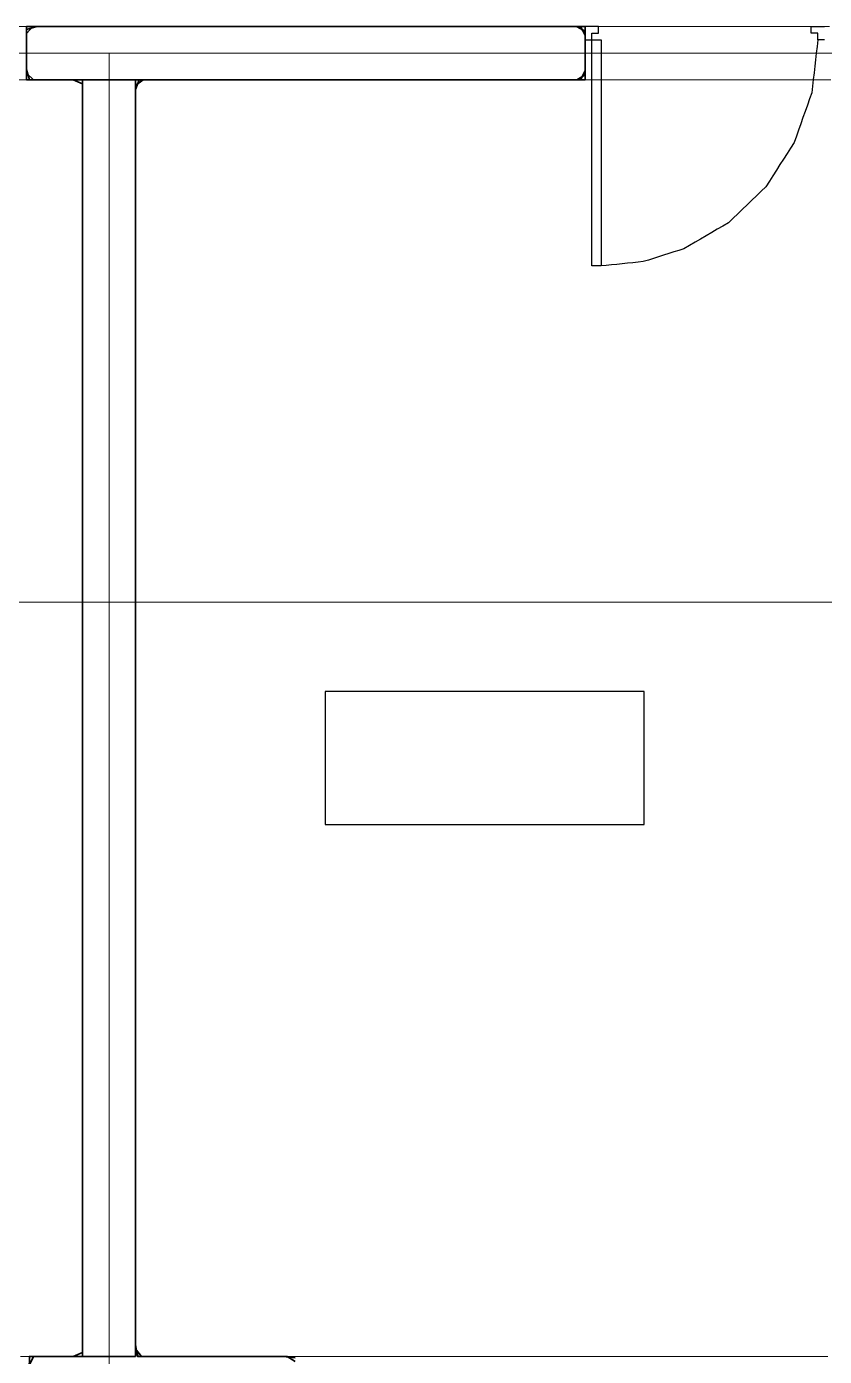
# Model space of a CAD drawing. Header units: metres. Extents: x 0 to 434, y -50 to 331.
# Drawn here: x 154.3 to 184.3, y 78.1 to 128.1 of the extents above; entities that cross this region are included whole.
import ezdxf

# ---------------------------------------------------------------- set-up
doc = ezdxf.new("R2010")
doc.units = ezdxf.units.M
for name, color, linetype in [('A-ANNO', 7, 'Continuous'), ('A-DOOR', 7, 'Continuous'), ('A-MAT', 7, 'Continuous'), ('A-WALL', 7, 'Continuous')]:
    doc.layers.add(name, color=color, linetype=linetype)

msp = doc.modelspace()

# ---------------------------------------------------------------- linework, layer by layer
at = {"linetype": 'Continuous', "lineweight": 25}
msp.add_lwpolyline([(165.524, 98.127), (177.524, 98.127), (177.524, 103.127), (165.524, 103.127), (165.524, 98.127)], close=True, dxfattribs=at)
at = {"layer": 'A-ANNO', "linetype": 'Continuous', "lineweight": 18, "true_color": 0x000000}
for p, q in [((80.3, 127.127), (340.779, 127.127)), ((157.399, 127.127), (157.399, 63.493)), ((103.402, 106.484), (353.399, 106.484))]:
    msp.add_line(p, q, dxfattribs=at)
at = {"layer": 'A-DOOR', "linetype": 'Continuous', "lineweight": 25, "true_color": 0x000000}
for points in [[(175.799, 128.127), (175.737, 128.127), (175.674, 128.127), (175.612, 128.127), (175.549, 128.127), (175.487, 128.127), (175.424, 128.127), (175.362, 128.127), (175.299, 128.127)], [(175.799, 127.877), (175.799, 127.908), (175.799, 127.939), (175.799, 127.97), (175.799, 128.002), (175.799, 128.033), (175.799, 128.064), (175.799, 128.095), (175.799, 128.127)], [(183.799, 128.127), (183.862, 128.127), (183.924, 128.127), (183.987, 128.127), (184.049, 128.127), (184.112, 128.127), (184.174, 128.127), (184.237, 128.127), (184.299, 128.127)], [(183.799, 127.877), (183.799, 127.908), (183.799, 127.939), (183.799, 127.97), (183.799, 128.002), (183.799, 128.033), (183.799, 128.064), (183.799, 128.095), (183.799, 128.127)], [(175.299, 127.627), (175.331, 127.627), (175.362, 127.627), (175.393, 127.627), (175.424, 127.627), (175.456, 127.627), (175.487, 127.627), (175.518, 127.627), (175.549, 127.627)], [(175.549, 127.877), (175.581, 127.877), (175.612, 127.877), (175.643, 127.877), (175.674, 127.877), (175.706, 127.877), (175.737, 127.877), (175.768, 127.877), (175.799, 127.877)], [(175.549, 127.627), (175.549, 127.658), (175.549, 127.689), (175.549, 127.72), (175.549, 127.752), (175.549, 127.783), (175.549, 127.814), (175.549, 127.845), (175.549, 127.877)], [(175.549, 119.127), (175.549, 119.627), (175.549, 120.127), (175.549, 120.627), (175.549, 121.127), (175.549, 121.627), (175.549, 122.127), (175.549, 122.627), (175.549, 123.127), (175.549, 123.627), (175.549, 124.127), (175.549, 124.627), (175.549, 125.127), (175.549, 125.627), (175.549, 126.127), (175.549, 126.627), (175.549, 127.127), (175.549, 127.627)], [(175.549, 127.627), (175.593, 127.627), (175.637, 127.627), (175.681, 127.627), (175.724, 127.627), (175.768, 127.627), (175.812, 127.627), (175.856, 127.627), (175.899, 127.627)], [(175.899, 127.627), (175.899, 127.127), (175.899, 126.627), (175.899, 126.127), (175.899, 125.627), (175.899, 125.127), (175.899, 124.627), (175.899, 124.127), (175.899, 123.627), (175.899, 123.127), (175.899, 122.627), (175.899, 122.127), (175.899, 121.627), (175.899, 121.127), (175.899, 120.627), (175.899, 120.127), (175.899, 119.627), (175.899, 119.127)], [(184.049, 127.877), (184.018, 127.877), (183.987, 127.877), (183.956, 127.877), (183.924, 127.877), (183.893, 127.877), (183.862, 127.877), (183.831, 127.877), (183.799, 127.877)], [(184.049, 127.627), (184.021, 127.379), (183.993, 127.131), (183.965, 126.883), (183.937, 126.635), (183.909, 126.387), (183.88, 126.139), (183.852, 125.89), (183.824, 125.642)], [(184.049, 127.627), (184.049, 127.658), (184.049, 127.689), (184.049, 127.72), (184.049, 127.752), (184.049, 127.783), (184.049, 127.814), (184.049, 127.845), (184.049, 127.877)], [(184.299, 127.627), (184.268, 127.627), (184.237, 127.627), (184.206, 127.627), (184.174, 127.627), (184.143, 127.627), (184.112, 127.627), (184.081, 127.627), (184.049, 127.627)], [(183.824, 125.642), (183.741, 125.408), (183.658, 125.174), (183.575, 124.939), (183.493, 124.705), (183.41, 124.471), (183.327, 124.236), (183.244, 124.002), (183.161, 123.768)], [(183.161, 123.768), (183.028, 123.56), (182.895, 123.352), (182.762, 123.145), (182.629, 122.937), (182.496, 122.729), (182.363, 122.522), (182.23, 122.314), (182.097, 122.106)], [(182.097, 122.106), (181.921, 121.937), (181.745, 121.767), (181.569, 121.598), (181.393, 121.428), (181.217, 121.259), (181.041, 121.089), (180.866, 120.92), (180.69, 120.75)], [(180.69, 120.75), (180.481, 120.628), (180.272, 120.506), (180.063, 120.384), (179.854, 120.262), (179.645, 120.14), (179.436, 120.018), (179.227, 119.896), (179.018, 119.774)], [(179.018, 119.774), (178.827, 119.713), (178.636, 119.653), (178.445, 119.592), (178.254, 119.532), (178.063, 119.471), (177.872, 119.411), (177.68, 119.351), (177.489, 119.29)], [(175.899, 119.127), (175.856, 119.127), (175.812, 119.127), (175.768, 119.127), (175.724, 119.127), (175.681, 119.127), (175.637, 119.127), (175.593, 119.127), (175.549, 119.127)], [(177.489, 119.29), (177.291, 119.27), (177.092, 119.249), (176.893, 119.229), (176.694, 119.208), (176.496, 119.188), (176.297, 119.168), (176.098, 119.147), (175.899, 119.127)]]:
    msp.add_lwpolyline(points, dxfattribs=at)
at = {"layer": 'A-MAT', "linetype": 'Continuous', "lineweight": 18, "true_color": 0x000000}
for points in [[(184.49, 128.127), (183.991, 128.127), (183.491, 128.127), (182.992, 128.127), (182.492, 128.127), (181.993, 128.127), (181.493, 128.127), (180.994, 128.127), (180.494, 128.127), (179.995, 128.127), (179.495, 128.127), (178.996, 128.127), (178.497, 128.127), (177.997, 128.127), (177.498, 128.127), (176.998, 128.127), (176.499, 128.127), (175.999, 128.127), (175.5, 128.127), (175, 128.127), (174.501, 128.127), (174.001, 128.127), (173.502, 128.127), (173.002, 128.127), (172.503, 128.127), (172.003, 128.127), (171.504, 128.127), (171.004, 128.127), (170.505, 128.127), (170.005, 128.127), (169.506, 128.127), (169.006, 128.127), (168.507, 128.127), (168.007, 128.127), (167.508, 128.127), (167.009, 128.127), (166.509, 128.127), (166.01, 128.127), (165.51, 128.127), (165.011, 128.127), (164.511, 128.127), (164.012, 128.127), (163.512, 128.127), (163.013, 128.127), (162.513, 128.127), (162.014, 128.127), (161.514, 128.127), (161.015, 128.127), (160.515, 128.127), (160.016, 128.127), (159.516, 128.127), (159.017, 128.127), (158.517, 128.127), (158.018, 128.127), (157.518, 128.127), (157.019, 128.127), (156.52, 128.127), (156.02, 128.127), (155.521, 128.127), (155.021, 128.127), (154.522, 128.127), (154.022, 128.127)], [(153.908, 126.127), (154.406, 126.127), (154.904, 126.127), (155.403, 126.127), (155.901, 126.127), (156.399, 126.127), (156.399, 126.127), (156.399, 125.628), (156.399, 125.13), (156.399, 124.632), (156.399, 124.133), (156.399, 123.635), (156.399, 123.137), (156.399, 122.638), (156.399, 122.14), (156.399, 121.641), (156.399, 121.143), (156.399, 120.645), (156.399, 120.146), (156.399, 119.648), (156.399, 119.15), (156.399, 118.651), (156.399, 118.153), (156.399, 117.655), (156.399, 117.156), (156.399, 116.658), (156.399, 116.16), (156.399, 115.661), (156.399, 115.163), (156.399, 114.664), (156.399, 114.166), (156.399, 113.668), (156.399, 113.169), (156.399, 112.671), (156.399, 112.173), (156.399, 111.674), (156.399, 111.176), (156.399, 110.678), (156.399, 110.179), (156.399, 109.681), (156.399, 109.182), (156.399, 108.684), (156.399, 108.186), (156.399, 107.687), (156.399, 107.189), (156.399, 106.691), (156.399, 106.192), (156.399, 105.694), (156.399, 105.196), (156.399, 104.697), (156.399, 104.199), (156.399, 103.701), (156.399, 103.202), (156.399, 102.704), (156.399, 102.205), (156.399, 101.707), (156.399, 101.209), (156.399, 100.71), (156.399, 100.212), (156.399, 99.714), (156.399, 99.215), (156.399, 98.717), (156.399, 98.219), (156.399, 97.72), (156.399, 97.222), (156.399, 96.723), (156.399, 96.225), (156.399, 95.727), (156.399, 95.228), (156.399, 94.73), (156.399, 94.232), (156.399, 93.733), (156.399, 93.235), (156.399, 92.737), (156.399, 92.238), (156.399, 91.74), (156.399, 91.241), (156.399, 90.743), (156.399, 90.245), (156.399, 89.746), (156.399, 89.248), (156.399, 88.75), (156.399, 88.251), (156.399, 87.753), (156.399, 87.255), (156.399, 86.756), (156.399, 86.258), (156.399, 85.76), (156.399, 85.261), (156.399, 84.763), (156.399, 84.264), (156.399, 83.766), (156.399, 83.268), (156.399, 82.769), (156.399, 82.271), (156.399, 81.773), (156.399, 81.274), (156.399, 80.776), (156.399, 80.278), (156.399, 79.779), (156.399, 79.281), (156.399, 78.782), (156.399, 78.284), (156.058, 78.127), (155.56, 78.127), (155.062, 78.127), (154.563, 78.127), (154.065, 78.127)], [(184.423, 78.127), (183.925, 78.127), (183.427, 78.127), (182.928, 78.127), (182.43, 78.127), (181.932, 78.127), (181.433, 78.127), (180.935, 78.127), (180.436, 78.127), (179.938, 78.127), (179.44, 78.127), (178.941, 78.127), (178.443, 78.127), (177.945, 78.127), (177.446, 78.127), (176.948, 78.127), (176.45, 78.127), (175.951, 78.127), (175.453, 78.127), (174.955, 78.127), (174.456, 78.127), (173.958, 78.127), (173.459, 78.127), (172.961, 78.127), (172.463, 78.127), (171.964, 78.127), (171.466, 78.127), (171.466, 78.127), (170.968, 78.127), (170.469, 78.127), (169.971, 78.127), (169.473, 78.127), (168.974, 78.127), (168.476, 78.127), (167.977, 78.127), (167.479, 78.127), (166.981, 78.127), (166.482, 78.127), (165.984, 78.127), (165.486, 78.127), (164.987, 78.127), (164.489, 78.127), (163.991, 78.127), (163.492, 78.127), (162.994, 78.127), (162.495, 78.127), (161.997, 78.127), (161.499, 78.127), (161, 78.127), (160.502, 78.127), (160.004, 78.127), (159.505, 78.127), (159.007, 78.127), (158.509, 78.127), (158.399, 78.516), (158.399, 79.014), (158.399, 79.513), (158.399, 80.011), (158.399, 80.509), (158.399, 81.008), (158.399, 81.506), (158.399, 82.004), (158.399, 82.503), (158.399, 83.001), (158.399, 83.499), (158.399, 83.998), (158.399, 84.496), (158.399, 84.994), (158.399, 85.493), (158.399, 85.991), (158.399, 86.49), (158.399, 86.988), (158.399, 87.486), (158.399, 87.985), (158.399, 88.483), (158.399, 88.981), (158.399, 89.48), (158.399, 89.978), (158.399, 90.476), (158.399, 90.975), (158.399, 91.473), (158.399, 91.972), (158.399, 92.47), (158.399, 92.968), (158.399, 93.467), (158.399, 93.965), (158.399, 94.463), (158.399, 94.962), (158.399, 95.46), (158.399, 95.958), (158.399, 96.457), (158.399, 96.955), (158.399, 97.454), (158.399, 97.952), (158.399, 98.45), (158.399, 98.949), (158.399, 99.447), (158.399, 99.945), (158.399, 100.444), (158.399, 100.942), (158.399, 101.44), (158.399, 101.939), (158.399, 102.437), (158.399, 102.935), (158.399, 103.434), (158.399, 103.932), (158.399, 104.431), (158.399, 104.929), (158.399, 105.427), (158.399, 105.926), (158.399, 106.424), (158.399, 106.922), (158.399, 107.421), (158.399, 107.919), (158.399, 108.417), (158.399, 108.916), (158.399, 109.414), (158.399, 109.913), (158.399, 110.411), (158.399, 110.909), (158.399, 111.408), (158.399, 111.906), (158.399, 112.404), (158.399, 112.903), (158.399, 113.401), (158.399, 113.899), (158.399, 114.398), (158.399, 114.896), (158.399, 115.394), (158.399, 115.893), (158.399, 116.391), (158.399, 116.89), (158.399, 117.388), (158.399, 117.886), (158.399, 118.385), (158.399, 118.883), (158.399, 119.381), (158.399, 119.88), (158.399, 120.378), (158.399, 120.876), (158.399, 121.375), (158.399, 121.873), (158.399, 122.372), (158.399, 122.87), (158.399, 123.368), (158.399, 123.867), (158.399, 124.365), (158.399, 124.863), (158.399, 125.362), (158.399, 125.86), (158.631, 126.127), (159.129, 126.127), (159.628, 126.127), (160.126, 126.127), (160.624, 126.127), (161.123, 126.127), (161.621, 126.127), (162.12, 126.127), (162.618, 126.127), (163.116, 126.127), (163.615, 126.127), (164.113, 126.127), (164.611, 126.127), (165.11, 126.127), (165.608, 126.127), (166.106, 126.127), (166.605, 126.127), (167.103, 126.127), (167.601, 126.127), (168.1, 126.127), (168.598, 126.127), (169.097, 126.127), (169.595, 126.127), (170.093, 126.127), (170.592, 126.127), (171.09, 126.127), (171.588, 126.127), (172.087, 126.127), (172.585, 126.127), (173.083, 126.127), (173.582, 126.127), (174.08, 126.127), (174.579, 126.127), (175.077, 126.127), (175.575, 126.127), (176.074, 126.127), (176.572, 126.127), (177.07, 126.127), (177.569, 126.127), (178.067, 126.127), (178.565, 126.127), (179.064, 126.127), (179.562, 126.127), (180.061, 126.127), (180.559, 126.127), (181.057, 126.127), (181.556, 126.127), (182.054, 126.127), (182.552, 126.127), (183.051, 126.127), (183.549, 126.127), (184.047, 126.127), (184.546, 126.127)]]:
    msp.add_lwpolyline(points, dxfattribs=at)
at = {"layer": 'A-WALL', "linetype": 'Continuous', "lineweight": 35, "true_color": 0x000000}
for points in [[(154.299, 126.127), (154.299, 126.377), (154.299, 126.627), (154.299, 126.877), (154.299, 127.127), (154.299, 127.377), (154.299, 127.627), (154.299, 127.877), (154.299, 128.127)], [(175.299, 128.127), (174.799, 128.127), (174.299, 128.127), (173.799, 128.127), (173.299, 128.127), (172.799, 128.127), (172.299, 128.127), (171.799, 128.127), (171.299, 128.127), (170.799, 128.127), (170.299, 128.127), (169.799, 128.127), (169.299, 128.127), (168.799, 128.127), (168.299, 128.127), (167.799, 128.127), (167.299, 128.127), (166.799, 128.127), (166.299, 128.127), (165.799, 128.127), (165.299, 128.127), (164.799, 128.127), (164.299, 128.127), (163.799, 128.127), (163.299, 128.127), (162.799, 128.127), (162.299, 128.127), (161.799, 128.127), (161.299, 128.127), (160.799, 128.127), (160.299, 128.127), (159.799, 128.127), (159.299, 128.127), (158.799, 128.127), (158.299, 128.127), (157.799, 128.127), (157.299, 128.127), (156.799, 128.127), (156.299, 128.127), (155.799, 128.127), (155.299, 128.127), (154.799, 128.127), (154.299, 128.127)], [(154.4, 77.782), (154.554, 78.127), (155.052, 78.127), (155.551, 78.127), (156.049, 78.127), (156.4, 78.275), (156.4, 78.773), (156.4, 79.272), (156.4, 79.77), (156.4, 80.269), (156.4, 80.767), (156.4, 81.266), (156.4, 81.764), (156.4, 82.262), (156.4, 82.761), (156.4, 83.259), (156.4, 83.758), (156.4, 84.256), (156.4, 84.755), (156.4, 85.253), (156.4, 85.752), (156.4, 86.25), (156.4, 86.749), (156.4, 87.247), (156.4, 87.746), (156.4, 88.244), (156.4, 88.742), (156.4, 89.241), (156.4, 89.739), (156.4, 90.238), (156.4, 90.736), (156.4, 91.235), (156.4, 91.733), (156.4, 92.232), (156.4, 92.73), (156.4, 93.229), (156.4, 93.727), (156.4, 94.226), (156.4, 94.724), (156.4, 95.222), (156.4, 95.721), (156.4, 96.219), (156.4, 96.718), (156.4, 97.216), (156.4, 97.715), (156.4, 98.213), (156.4, 98.712), (156.4, 99.21), (156.4, 99.709), (156.4, 100.207), (156.4, 100.706), (156.4, 101.204), (156.4, 101.702), (156.4, 102.201), (156.4, 102.699), (156.4, 103.198), (156.4, 103.696), (156.4, 104.195), (156.4, 104.693), (156.4, 105.192), (156.4, 105.69), (156.4, 106.189), (156.4, 106.687), (156.4, 107.186), (156.4, 107.684), (156.4, 108.182), (156.4, 108.681), (156.4, 109.179), (156.4, 109.678), (156.4, 110.176), (156.4, 110.675), (156.4, 111.173), (156.4, 111.672), (156.4, 112.17), (156.4, 112.669), (156.4, 113.167), (156.4, 113.666), (156.4, 114.164), (156.4, 114.662), (156.4, 115.161), (156.4, 115.659), (156.4, 116.158), (156.4, 116.656), (156.4, 117.155), (156.4, 117.653), (156.4, 118.152), (156.4, 118.65), (156.4, 119.149), (156.4, 119.647), (156.4, 120.146), (156.4, 120.644), (156.4, 121.142), (156.4, 121.641), (156.4, 122.139), (156.4, 122.638), (156.4, 123.136), (156.4, 123.635), (156.4, 124.133), (156.4, 124.632), (156.4, 125.13), (156.4, 125.629), (156.4, 126.127), (156.4, 126.127), (155.901, 126.127), (155.403, 126.127), (154.904, 126.127), (154.406, 126.127), (154.3, 126.519), (154.3, 127.018), (154.3, 127.516), (154.3, 128.015), (154.686, 128.127), (155.184, 128.127), (155.683, 128.127), (156.181, 128.127), (156.68, 128.127), (157.178, 128.127), (157.677, 128.127), (158.175, 128.127), (158.674, 128.127), (159.172, 128.127), (159.671, 128.127), (160.169, 128.127), (160.667, 128.127), (161.166, 128.127), (161.664, 128.127), (162.163, 128.127), (162.661, 128.127), (163.16, 128.127), (163.658, 128.127), (164.157, 128.127), (164.655, 128.127), (165.154, 128.127), (165.652, 128.127), (166.151, 128.127), (166.649, 128.127), (167.147, 128.127), (167.646, 128.127), (168.144, 128.127), (168.643, 128.127), (169.141, 128.127), (169.64, 128.127), (170.138, 128.127), (170.637, 128.127), (171.135, 128.127), (171.634, 128.127), (172.132, 128.127), (172.631, 128.127), (173.129, 128.127), (173.627, 128.127), (174.126, 128.127), (174.624, 128.127), (175.123, 128.127), (175.3, 127.806), (175.3, 127.307), (175.3, 126.809), (175.3, 126.31), (174.984, 126.127), (174.486, 126.127), (173.987, 126.127), (173.489, 126.127), (172.991, 126.127), (172.492, 126.127), (171.994, 126.127), (171.495, 126.127), (170.997, 126.127), (170.498, 126.127), (170, 126.127), (169.501, 126.127), (169.003, 126.127), (168.504, 126.127), (168.006, 126.127), (167.507, 126.127), (167.009, 126.127), (166.511, 126.127), (166.012, 126.127), (165.514, 126.127), (165.015, 126.127), (164.517, 126.127), (164.018, 126.127), (163.52, 126.127), (163.021, 126.127), (162.523, 126.127), (162.024, 126.127), (161.526, 126.127), (161.027, 126.127), (160.529, 126.127), (160.031, 126.127), (159.532, 126.127), (159.034, 126.127), (158.535, 126.127), (158.4, 125.764), (158.4, 125.266), (158.4, 124.767), (158.4, 124.269), (158.4, 123.77), (158.4, 123.272), (158.4, 122.773), (158.4, 122.275), (158.4, 121.776), (158.4, 121.278), (158.4, 120.779), (158.4, 120.281), (158.4, 119.782), (158.4, 119.284), (158.4, 118.786), (158.4, 118.287), (158.4, 117.789), (158.4, 117.29), (158.4, 116.792), (158.4, 116.293), (158.4, 115.795), (158.4, 115.296), (158.4, 114.798), (158.4, 114.299), (158.4, 113.801), (158.4, 113.302), (158.4, 112.804), (158.4, 112.306), (158.4, 111.807), (158.4, 111.309), (158.4, 110.81), (158.4, 110.312), (158.4, 109.813), (158.4, 109.315), (158.4, 108.816), (158.4, 108.318), (158.4, 107.819), (158.4, 107.321), (158.4, 106.822), (158.4, 106.324), (158.4, 105.826), (158.4, 105.327), (158.4, 104.829), (158.4, 104.33), (158.4, 103.832), (158.4, 103.333), (158.4, 102.835), (158.4, 102.336), (158.4, 101.838), (158.4, 101.339), (158.4, 100.841), (158.4, 100.342), (158.4, 99.844), (158.4, 99.346), (158.4, 98.847), (158.4, 98.349), (158.4, 97.85), (158.4, 97.352), (158.4, 96.853), (158.4, 96.355), (158.4, 95.856), (158.4, 95.358), (158.4, 94.859), (158.4, 94.361), (158.4, 93.862), (158.4, 93.364), (158.4, 92.866), (158.4, 92.367), (158.4, 91.869), (158.4, 91.37), (158.4, 90.872), (158.4, 90.373), (158.4, 89.875), (158.4, 89.376), (158.4, 88.878), (158.4, 88.379), (158.4, 87.881), (158.4, 87.382), (158.4, 86.884), (158.4, 86.386), (158.4, 85.887), (158.4, 85.389), (158.4, 84.89), (158.4, 84.392), (158.4, 83.893), (158.4, 83.395), (158.4, 82.896), (158.4, 82.398), (158.4, 81.899), (158.4, 81.401), (158.4, 80.902), (158.4, 80.404), (158.4, 79.906), (158.4, 79.407), (158.4, 78.909), (158.4, 78.41), (158.615, 78.127), (159.114, 78.127), (159.612, 78.127), (160.111, 78.127), (160.609, 78.127), (161.107, 78.127), (161.606, 78.127), (162.104, 78.127), (162.603, 78.127), (163.101, 78.127), (163.6, 78.127), (164.098, 78.127), (164.4, 77.93)], [(154.4, 77.635), (154.406, 78.127), (154.904, 78.127), (155.403, 78.127), (155.901, 78.127), (156.4, 78.127), (156.4, 78.127), (156.4, 78.626), (156.4, 79.124), (156.4, 79.622), (156.4, 80.121), (156.4, 80.619), (156.4, 81.118), (156.4, 81.616), (156.4, 82.115), (156.4, 82.613), (156.4, 83.112), (156.4, 83.61), (156.4, 84.109), (156.4, 84.607), (156.4, 85.106), (156.4, 85.604), (156.4, 86.102), (156.4, 86.601), (156.4, 87.099), (156.4, 87.598), (156.4, 88.096), (156.4, 88.595), (156.4, 89.093), (156.4, 89.592), (156.4, 90.09), (156.4, 90.589), (156.4, 91.087), (156.4, 91.586), (156.4, 92.084), (156.4, 92.582), (156.4, 93.081), (156.4, 93.579), (156.4, 94.078), (156.4, 94.576), (156.4, 95.075), (156.4, 95.573), (156.4, 96.072), (156.4, 96.57), (156.4, 97.069), (156.4, 97.567), (156.4, 98.066), (156.4, 98.564), (156.4, 99.062), (156.4, 99.561), (156.4, 100.059), (156.4, 100.558), (156.4, 101.056), (156.4, 101.555), (156.4, 102.053), (156.4, 102.552), (156.4, 103.05), (156.4, 103.549), (156.4, 104.047), (156.4, 104.546), (156.4, 105.044), (156.4, 105.542), (156.4, 106.041), (156.4, 106.539), (156.4, 107.038), (156.4, 107.536), (156.4, 108.035), (156.4, 108.533), (156.4, 109.032), (156.4, 109.53), (156.4, 110.029), (156.4, 110.527), (156.4, 111.026), (156.4, 111.524), (156.4, 112.022), (156.4, 112.521), (156.4, 113.019), (156.4, 113.518), (156.4, 114.016), (156.4, 114.515), (156.4, 115.013), (156.4, 115.512), (156.4, 116.01), (156.4, 116.509), (156.4, 117.007), (156.4, 117.506), (156.4, 118.004), (156.4, 118.502), (156.4, 119.001), (156.4, 119.499), (156.4, 119.998), (156.4, 120.496), (156.4, 120.995), (156.4, 121.493), (156.4, 121.992), (156.4, 122.49), (156.4, 122.989), (156.4, 123.487), (156.4, 123.986), (156.4, 124.484), (156.4, 124.982), (156.4, 125.481), (156.4, 125.979), (156.049, 126.127), (155.551, 126.127), (155.052, 126.127), (154.554, 126.127), (154.3, 126.372), (154.3, 126.87), (154.3, 127.369), (154.3, 127.867), (154.538, 128.127), (155.037, 128.127), (155.535, 128.127), (156.034, 128.127), (156.532, 128.127), (157.031, 128.127), (157.529, 128.127), (158.027, 128.127), (158.526, 128.127), (159.024, 128.127), (159.523, 128.127), (160.021, 128.127), (160.52, 128.127), (161.018, 128.127), (161.517, 128.127), (162.015, 128.127), (162.514, 128.127), (163.012, 128.127), (163.511, 128.127), (164.009, 128.127), (164.507, 128.127), (165.006, 128.127), (165.504, 128.127), (166.003, 128.127), (166.501, 128.127), (167, 128.127), (167.498, 128.127), (167.997, 128.127), (168.495, 128.127), (168.994, 128.127), (169.492, 128.127), (169.991, 128.127), (170.489, 128.127), (170.987, 128.127), (171.486, 128.127), (171.984, 128.127), (172.483, 128.127), (172.981, 128.127), (173.48, 128.127), (173.978, 128.127), (174.477, 128.127), (174.975, 128.127), (175.3, 127.953), (175.3, 127.455), (175.3, 126.956), (175.3, 126.458), (175.132, 126.127), (174.634, 126.127), (174.135, 126.127), (173.637, 126.127), (173.138, 126.127), (172.64, 126.127), (172.141, 126.127), (171.643, 126.127), (171.144, 126.127), (170.646, 126.127), (170.147, 126.127), (169.649, 126.127), (169.151, 126.127), (168.652, 126.127), (168.154, 126.127), (167.655, 126.127), (167.157, 126.127), (166.658, 126.127), (166.16, 126.127), (165.661, 126.127), (165.163, 126.127), (164.664, 126.127), (164.166, 126.127), (163.667, 126.127), (163.169, 126.127), (162.671, 126.127), (162.172, 126.127), (161.674, 126.127), (161.175, 126.127), (160.677, 126.127), (160.178, 126.127), (159.68, 126.127), (159.181, 126.127), (158.683, 126.127), (158.4, 125.912), (158.4, 125.413), (158.4, 124.915), (158.4, 124.416), (158.4, 123.918), (158.4, 123.419), (158.4, 122.921), (158.4, 122.422), (158.4, 121.924), (158.4, 121.426), (158.4, 120.927), (158.4, 120.429), (158.4, 119.93), (158.4, 119.432), (158.4, 118.933), (158.4, 118.435), (158.4, 117.936), (158.4, 117.438), (158.4, 116.939), (158.4, 116.441), (158.4, 115.942), (158.4, 115.444), (158.4, 114.946), (158.4, 114.447), (158.4, 113.949), (158.4, 113.45), (158.4, 112.952), (158.4, 112.453), (158.4, 111.955), (158.4, 111.456), (158.4, 110.958), (158.4, 110.459), (158.4, 109.961), (158.4, 109.462), (158.4, 108.964), (158.4, 108.466), (158.4, 107.967), (158.4, 107.469), (158.4, 106.97), (158.4, 106.472), (158.4, 105.973), (158.4, 105.475), (158.4, 104.976), (158.4, 104.478), (158.4, 103.979), (158.4, 103.481), (158.4, 102.982), (158.4, 102.484), (158.4, 101.986), (158.4, 101.487), (158.4, 100.989), (158.4, 100.49), (158.4, 99.992), (158.4, 99.493), (158.4, 98.995), (158.4, 98.496), (158.4, 97.998), (158.4, 97.499), (158.4, 97.001), (158.4, 96.502), (158.4, 96.004), (158.4, 95.506), (158.4, 95.007), (158.4, 94.509), (158.4, 94.01), (158.4, 93.512), (158.4, 93.013), (158.4, 92.515), (158.4, 92.016), (158.4, 91.518), (158.4, 91.019), (158.4, 90.521), (158.4, 90.022), (158.4, 89.524), (158.4, 89.026), (158.4, 88.527), (158.4, 88.029), (158.4, 87.53), (158.4, 87.032), (158.4, 86.533), (158.4, 86.035), (158.4, 85.536), (158.4, 85.038), (158.4, 84.539), (158.4, 84.041), (158.4, 83.542), (158.4, 83.044), (158.4, 82.546), (158.4, 82.047), (158.4, 81.549), (158.4, 81.05), (158.4, 80.552), (158.4, 80.053), (158.4, 79.555), (158.4, 79.056), (158.4, 78.558), (158.467, 78.127), (158.966, 78.127), (159.464, 78.127), (159.963, 78.127), (160.461, 78.127), (160.96, 78.127), (161.458, 78.127), (161.957, 78.127), (162.455, 78.127), (162.954, 78.127), (163.452, 78.127), (163.951, 78.127), (164.4, 78.078)], [(175.299, 128.127), (175.299, 127.877), (175.299, 127.627), (175.299, 127.377), (175.299, 127.127), (175.299, 126.877), (175.299, 126.627), (175.299, 126.377), (175.299, 126.127)], [(175.299, 126.127), (174.799, 126.127), (174.299, 126.127), (173.799, 126.127), (173.299, 126.127), (172.799, 126.127), (172.299, 126.127), (171.799, 126.127), (171.299, 126.127), (170.799, 126.127), (170.299, 126.127), (169.799, 126.127), (169.299, 126.127), (168.799, 126.127), (168.299, 126.127), (167.799, 126.127), (167.299, 126.127), (166.799, 126.127), (166.299, 126.127), (165.799, 126.127), (165.299, 126.127), (164.799, 126.127), (164.299, 126.127), (163.799, 126.127), (163.299, 126.127), (162.799, 126.127), (162.299, 126.127), (161.799, 126.127), (161.299, 126.127), (160.799, 126.127), (160.299, 126.127), (159.799, 126.127), (159.299, 126.127), (158.799, 126.127), (158.299, 126.127), (157.799, 126.127), (157.299, 126.127), (156.799, 126.127), (156.299, 126.127), (155.799, 126.127), (155.299, 126.127), (154.799, 126.127), (154.299, 126.127)], [(156.399, 126.127), (156.399, 125.627), (156.399, 125.127), (156.399, 124.627), (156.399, 124.127), (156.399, 123.627), (156.399, 123.127), (156.399, 122.627), (156.399, 122.127), (156.399, 121.627), (156.399, 121.127), (156.399, 120.627), (156.399, 120.127), (156.399, 119.627), (156.399, 119.127), (156.399, 118.627), (156.399, 118.127), (156.399, 117.627), (156.399, 117.127), (156.399, 116.627), (156.399, 116.127), (156.399, 115.627), (156.399, 115.127), (156.399, 114.627), (156.399, 114.127), (156.399, 113.627), (156.399, 113.127), (156.399, 112.627), (156.399, 112.127), (156.399, 111.627), (156.399, 111.127), (156.399, 110.627), (156.399, 110.127), (156.399, 109.627), (156.399, 109.127), (156.399, 108.627), (156.399, 108.127), (156.399, 107.627), (156.399, 107.127), (156.399, 106.627), (156.399, 106.127), (156.399, 105.627), (156.399, 105.127), (156.399, 104.627), (156.399, 104.127), (156.399, 103.627), (156.399, 103.127), (156.399, 102.627), (156.399, 102.127), (156.399, 101.627), (156.399, 101.127), (156.399, 100.627), (156.399, 100.127), (156.399, 99.627), (156.399, 99.127), (156.399, 98.627), (156.399, 98.127), (156.399, 97.627), (156.399, 97.127), (156.399, 96.627), (156.399, 96.127), (156.399, 95.627), (156.399, 95.127), (156.399, 94.627), (156.399, 94.127), (156.399, 93.627), (156.399, 93.127), (156.399, 92.627), (156.399, 92.127), (156.399, 91.627), (156.399, 91.127), (156.399, 90.627), (156.399, 90.127), (156.399, 89.627), (156.399, 89.127), (156.399, 88.627), (156.399, 88.127), (156.399, 87.627), (156.399, 87.127), (156.399, 86.627), (156.399, 86.127), (156.399, 85.627), (156.399, 85.127), (156.399, 84.627), (156.399, 84.127), (156.399, 83.627), (156.399, 83.127), (156.399, 82.627), (156.399, 82.127), (156.399, 81.627), (156.399, 81.127), (156.399, 80.627), (156.399, 80.127), (156.399, 79.627), (156.399, 79.127), (156.399, 78.627), (156.399, 78.127)], [(158.399, 126.127), (158.149, 126.127), (157.899, 126.127), (157.649, 126.127), (157.399, 126.127), (157.149, 126.127), (156.899, 126.127), (156.649, 126.127), (156.399, 126.127)], [(158.399, 78.127), (158.399, 78.627), (158.399, 79.127), (158.399, 79.627), (158.399, 80.127), (158.399, 80.627), (158.399, 81.127), (158.399, 81.627), (158.399, 82.127), (158.399, 82.627), (158.399, 83.127), (158.399, 83.627), (158.399, 84.127), (158.399, 84.627), (158.399, 85.127), (158.399, 85.627), (158.399, 86.127), (158.399, 86.627), (158.399, 87.127), (158.399, 87.627), (158.399, 88.127), (158.399, 88.627), (158.399, 89.127), (158.399, 89.627), (158.399, 90.127), (158.399, 90.627), (158.399, 91.127), (158.399, 91.627), (158.399, 92.127), (158.399, 92.627), (158.399, 93.127), (158.399, 93.627), (158.399, 94.127), (158.399, 94.627), (158.399, 95.127), (158.399, 95.627), (158.399, 96.127), (158.399, 96.627), (158.399, 97.127), (158.399, 97.627), (158.399, 98.127), (158.399, 98.627), (158.399, 99.127), (158.399, 99.627), (158.399, 100.127), (158.399, 100.627), (158.399, 101.127), (158.399, 101.627), (158.399, 102.127), (158.399, 102.627), (158.399, 103.127), (158.399, 103.627), (158.399, 104.127), (158.399, 104.627), (158.399, 105.127), (158.399, 105.627), (158.399, 106.127), (158.399, 106.627), (158.399, 107.127), (158.399, 107.627), (158.399, 108.127), (158.399, 108.627), (158.399, 109.127), (158.399, 109.627), (158.399, 110.127), (158.399, 110.627), (158.399, 111.127), (158.399, 111.627), (158.399, 112.127), (158.399, 112.627), (158.399, 113.127), (158.399, 113.627), (158.399, 114.127), (158.399, 114.627), (158.399, 115.127), (158.399, 115.627), (158.399, 116.127), (158.399, 116.627), (158.399, 117.127), (158.399, 117.627), (158.399, 118.127), (158.399, 118.627), (158.399, 119.127), (158.399, 119.627), (158.399, 120.127), (158.399, 120.627), (158.399, 121.127), (158.399, 121.627), (158.399, 122.127), (158.399, 122.627), (158.399, 123.127), (158.399, 123.627), (158.399, 124.127), (158.399, 124.627), (158.399, 125.127), (158.399, 125.627), (158.399, 126.127)], [(156.399, 78.127), (156.649, 78.127), (156.899, 78.127), (157.149, 78.127), (157.399, 78.127), (157.649, 78.127), (157.899, 78.127), (158.149, 78.127), (158.399, 78.127)]]:
    msp.add_lwpolyline(points, dxfattribs=at)

doc.saveas('drawing.dxf')
